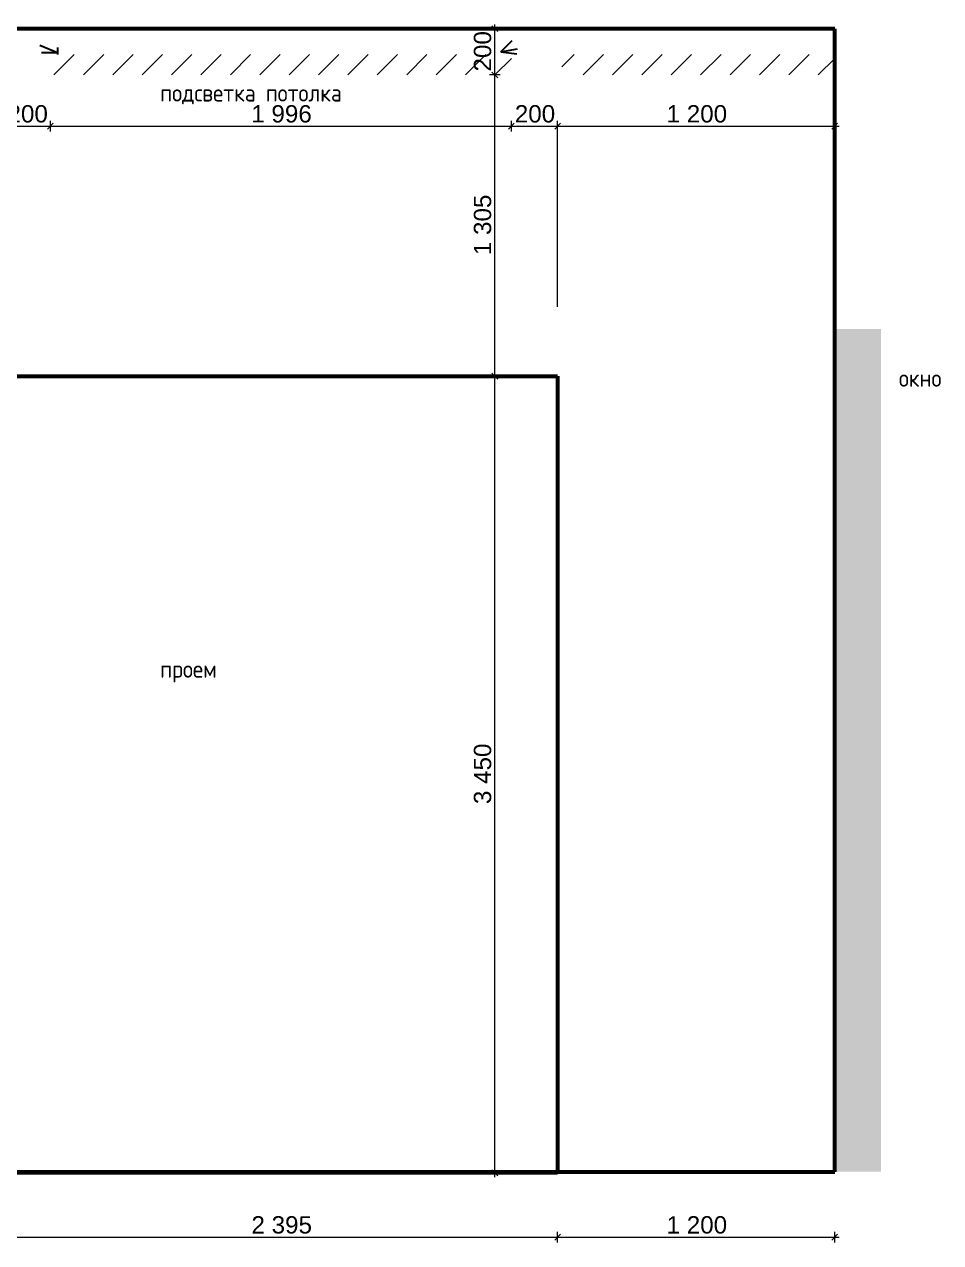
# Model space of a CAD drawing. Header units: millimetres. Extents: x 2336463 to 2579121, y 595385 to 778077.
# Drawn here: x 2479493 to 2483461, y 622725 to 628000 of the extents above; entities that cross this region are included whole.
import ezdxf

# ---------------------------------------------------------------- set-up
doc = ezdxf.new("R2010")
doc.units = ezdxf.units.MM
doc.header["$MEASUREMENT"] = 0
for name, color, linetype, lineweight, true_color in [('+возводимые стены_Ном._пера__242', 7, 'Continuous', 13, 0x1b55b5), ('+развертка_Ном._пера__242', 7, 'Continuous', 13, 0x1b55b5), ('1 Планировка размеры_Ном._пера__242', 7, 'Continuous', 13, 0x1b55b5), ('Интерьер - Мебель_Ном._пера__55', 7, 'Continuous', 30, 0xff0909)]:
    doc.layers.add(name, color=color, linetype=linetype, lineweight=lineweight, true_color=true_color)
doc.layers.add('+потолки_Ном._пера__101', color=252, linetype='Continuous', lineweight=5)
doc.layers.add('Интерьер - Мебель_Ном._пера__41', color=7, linetype='Continuous', lineweight=60)
doc.layers.add('1 Планировка размеры', color=7, linetype='Continuous')
doc.styles.add('СГЕНЕРИР_СТИЛЬ_1', font='arial.ttf')
doc.styles.add('СГЕНЕРИР_СТИЛЬ_4', font='isocp.shx')
doc.dimstyles.new('СГЕНЕРИР_СТИЛЬ__1', dxfattribs={"dimtxt": 75, "dimasz": 23.75, "dimexe": 0.18, "dimexo": 300, "dimgap": 0, "dimtad": 1, "dimtih": 1, "dimtoh": 1, "dimdec": 0, "dimzin": 0, "dimdsep": 46, "dimtxsty": 'СГЕНЕРИР_СТИЛЬ_1', "dimblk": 'ARROWHEAD_6', "dimblk1": 'ARROWHEAD_6', "dimblk2": 'ARROWHEAD_6', "dimcen": 0.09, "dimclrd": 256, "dimclre": 256, "dimclrt": 256, "dimazin": 0, "dimtfac": 1, "dimtdec": 4, "dimtmove": 0, "dimatfit": 3, "dimfxl": 0, "dimtolj": 1, "dimtzin": 0, "dimarcsym": 0})
doc.dimstyles.new('СГЕНЕРИР_СТИЛЬ__2', dxfattribs={"dimtxt": 75, "dimasz": 23.75, "dimexe": 0.18, "dimexo": 300, "dimgap": 0, "dimtad": 1, "dimdec": 0, "dimzin": 0, "dimdsep": 46, "dimtxsty": 'СГЕНЕРИР_СТИЛЬ_1', "dimblk": 'ARROWHEAD_6', "dimblk1": 'ARROWHEAD_6', "dimblk2": 'ARROWHEAD_6', "dimcen": 0.09, "dimclrd": 256, "dimclre": 256, "dimclrt": 256, "dimazin": 0, "dimtfac": 1, "dimtdec": 4, "dimtmove": 0, "dimatfit": 3, "dimfxl": 0, "dimtolj": 1, "dimtzin": 0, "dimarcsym": 0})
pattern_1 = [(45, (2086872.015, 585813.69), (-63.639609, 63.639609), [])]

# ---------------------------------------------------------------- blocks, each defined once
blk = doc.blocks.new('*D2206', base_point=(2086872, 585813.7))
at = {"layer": '1 Планировка размеры_Ном._пера__242', "color": 152, "linetype": 'Continuous', "lineweight": 13, "true_color": 0x1b55b5}
for p, q in [((2479407.1, 622724.7), (2479407.1, 622771.6)), ((2481802.1, 622724.7), (2481802.1, 622771.6)), ((2479419.6, 622760.7), (2479394.6, 622735.7)), ((2479407.1, 622748.2), (2481802.1, 622748.2)), ((2481814.6, 622760.7), (2481789.6, 622735.7))]:
    blk.add_line(p, q, dxfattribs=at)
at = {"layer": '1 Планировка размеры_Ном._пера__242', "color": 152, "lineweight": 13, "true_color": 0x1b55b5, "insert": (2480476.3, 622763.2), "char_height": 75, "attachment_point": 7, "style": 'СГЕНЕРИР_СТИЛЬ_1'}
blk.add_mtext('\\A1;{\\pql;\\fArial|b0|i0|c204|p38;2\xa0395}', dxfattribs=at)
blk = doc.blocks.new('ARROWHEAD_6')
at = {"color": 0, "linetype": 'Continuous', "lineweight": 0}
for p, q in [((0, 0), (-1, 0)), ((-0.5, -0.5), (0.5, 0.5))]:
    blk.add_line(p, q, dxfattribs=at)
blk = doc.blocks.new('*D2207', base_point=(2086872, 585813.7))
at = {"layer": '1 Планировка размеры_Ном._пера__242', "color": 152, "linetype": 'Continuous', "lineweight": 13, "true_color": 0x1b55b5}
for p, q in [((2481802.1, 622724.7), (2481802.1, 622771.6)), ((2483002.1, 622724.7), (2483002.1, 622771.6)), ((2481814.6, 622760.7), (2481789.6, 622735.7)), ((2481802.1, 622748.2), (2483002.1, 622748.2)), ((2482989.6, 622735.7), (2483014.6, 622760.7)), ((2483002.1, 622748.2), (2483020.8, 622748.2))]:
    blk.add_line(p, q, dxfattribs=at)
at = {"layer": '1 Планировка размеры_Ном._пера__242', "color": 152, "lineweight": 13, "true_color": 0x1b55b5, "insert": (2482273.8, 622763.2), "char_height": 75, "attachment_point": 7, "style": 'СГЕНЕРИР_СТИЛЬ_1'}
blk.add_mtext('\\A1;{\\pql;\\fArial|b0|i0|c204|p38;1\xa0200}', dxfattribs=at)
blk = doc.blocks.new('*D2232', base_point=(2086872, 585813.7))
at = {"layer": '1 Планировка размеры_Ном._пера__242', "color": 152, "linetype": 'Continuous', "lineweight": 13, "true_color": 0x1b55b5}
for p, q in [((2481553.7, 626476.9), (2481506.8, 626476.9)), ((2481517.8, 626489.4), (2481542.8, 626464.4)), ((2481530.3, 623026.9), (2481530.3, 626476.9)), ((2481517.8, 623039.4), (2481542.8, 623014.4)), ((2481553.7, 623026.9), (2481506.8, 623026.9)), ((2481530.3, 623008.2), (2481530.3, 623026.9))]:
    blk.add_line(p, q, dxfattribs=at)
at = {"layer": '1 Планировка размеры_Ном._пера__242', "color": 152, "lineweight": 13, "true_color": 0x1b55b5, "insert": (2481515.3, 624623.7), "char_height": 75, "attachment_point": 7, "rotation": 90, "style": 'СГЕНЕРИР_СТИЛЬ_1'}
blk.add_mtext('\\A1;{\\pql;\\fArial|b0|i0|c204|p38;3\xa0450}', dxfattribs=at)
blk = doc.blocks.new('*D2233', base_point=(2086872, 585813.7))
at = {"layer": '1 Планировка размеры_Ном._пера__242', "color": 152, "linetype": 'Continuous', "lineweight": 13, "true_color": 0x1b55b5}
for p, q in [((2481553.7, 627781.4), (2481506.8, 627781.4)), ((2481517.8, 627793.9), (2481542.8, 627768.9)), ((2481530.3, 626476.9), (2481530.3, 627781.4)), ((2481553.7, 626476.9), (2481506.8, 626476.9)), ((2481517.8, 626489.4), (2481542.8, 626464.4))]:
    blk.add_line(p, q, dxfattribs=at)
at = {"layer": '1 Планировка размеры_Ном._пера__242', "color": 152, "lineweight": 13, "true_color": 0x1b55b5, "insert": (2481515.3, 627000.9), "char_height": 75, "attachment_point": 7, "rotation": 90, "style": 'СГЕНЕРИР_СТИЛЬ_1'}
blk.add_mtext('\\A1;{\\pql;\\fArial|b0|i0|c204|p38;1\xa0305}', dxfattribs=at)
blk = doc.blocks.new('*D2234', base_point=(2086872, 585813.7))
at = {"layer": '1 Планировка размеры_Ном._пера__242', "color": 152, "linetype": 'Continuous', "lineweight": 13, "true_color": 0x1b55b5}
for p, q in [((2481542.8, 627968.9), (2481517.8, 627993.9)), ((2481530.3, 627981.4), (2481530.3, 628000.2)), ((2482702.1, 627981.4), (2481506.8, 627981.4)), ((2481530.3, 627781.4), (2481530.3, 627981.4)), ((2481553.7, 627781.4), (2481506.8, 627781.4)), ((2481517.8, 627793.9), (2481542.8, 627768.9))]:
    blk.add_line(p, q, dxfattribs=at)
at = {"layer": '1 Планировка размеры_Ном._пера__242', "color": 152, "lineweight": 13, "true_color": 0x1b55b5, "insert": (2481515.3, 627796.1), "char_height": 75, "attachment_point": 7, "rotation": 90, "style": 'СГЕНЕРИР_СТИЛЬ_1'}
blk.add_mtext('\\A1;{\\pql;\\fArial|b0|i0|c204|p38;200}', dxfattribs=at)
blk = doc.blocks.new('*D2235', base_point=(2086872, 585813.7))
at = {"layer": '1 Планировка размеры_Ном._пера__242', "color": 152, "linetype": 'Continuous', "lineweight": 13, "true_color": 0x1b55b5}
for p, q in [((2479405.3, 627535.9), (2479405.3, 627681.4)), ((2479417.8, 627571.8), (2479392.8, 627546.8)), ((2479618, 627571.8), (2479593, 627546.8)), ((2479605.5, 627535.9), (2479605.5, 627582.7)), ((2479386.6, 627559.3), (2479405.3, 627559.3)), ((2479405.3, 627559.3), (2479605.5, 627559.3))]:
    blk.add_line(p, q, dxfattribs=at)
at = {"layer": '1 Планировка размеры_Ном._пера__242', "color": 152, "lineweight": 13, "true_color": 0x1b55b5, "insert": (2479420, 627574.3), "char_height": 75, "attachment_point": 7, "style": 'СГЕНЕРИР_СТИЛЬ_1'}
blk.add_mtext('\\A1;{\\pql;\\fArial|b0|i0|c204|p38;200}', dxfattribs=at)
blk = doc.blocks.new('*D2236', base_point=(2086872, 585813.7))
at = {"layer": '1 Планировка размеры_Ном._пера__242', "color": 152, "linetype": 'Continuous', "lineweight": 13, "true_color": 0x1b55b5}
for p, q in [((2479618, 627571.8), (2479593, 627546.8)), ((2479605.5, 627535.9), (2479605.5, 627582.7)), ((2481614.3, 627571.8), (2481589.3, 627546.8)), ((2481601.8, 627535.9), (2481601.8, 627582.7)), ((2479605.5, 627559.3), (2481601.8, 627559.3))]:
    blk.add_line(p, q, dxfattribs=at)
at = {"layer": '1 Планировка размеры_Ном._пера__242', "color": 152, "lineweight": 13, "true_color": 0x1b55b5, "insert": (2480475.4, 627574.3), "char_height": 75, "attachment_point": 7, "style": 'СГЕНЕРИР_СТИЛЬ_1'}
blk.add_mtext('\\A1;{\\pql;\\fArial|b0|i0|c204|p38;1\xa0996}', dxfattribs=at)
blk = doc.blocks.new('*D2237', base_point=(2086872, 585813.7))
at = {"layer": '1 Планировка размеры_Ном._пера__242', "color": 152, "linetype": 'Continuous', "lineweight": 13, "true_color": 0x1b55b5}
for p, q in [((2481614.3, 627571.8), (2481589.3, 627546.8)), ((2481601.8, 627535.9), (2481601.8, 627582.7)), ((2481814.6, 627571.8), (2481789.6, 627546.8)), ((2481802.1, 626776.9), (2481802.1, 627582.7)), ((2481601.8, 627559.3), (2481802.1, 627559.3))]:
    blk.add_line(p, q, dxfattribs=at)
at = {"layer": '1 Планировка размеры_Ном._пера__242', "color": 152, "lineweight": 13, "true_color": 0x1b55b5, "insert": (2481616.6, 627574.3), "char_height": 75, "attachment_point": 7, "style": 'СГЕНЕРИР_СТИЛЬ_1'}
blk.add_mtext('\\A1;{\\pql;\\fArial|b0|i0|c204|p38;200}', dxfattribs=at)
blk = doc.blocks.new('*D2238', base_point=(2086872, 585813.7))
at = {"layer": '1 Планировка размеры_Ном._пера__242', "color": 152, "linetype": 'Continuous', "lineweight": 13, "true_color": 0x1b55b5}
for p, q in [((2481814.6, 627571.8), (2481789.6, 627546.8)), ((2481802.1, 626776.9), (2481802.1, 627582.7)), ((2482989.6, 627546.8), (2483014.6, 627571.8)), ((2483002.1, 627535.9), (2483002.1, 627582.7)), ((2481802.1, 627559.3), (2483002.1, 627559.3)), ((2483002.1, 627559.3), (2483020.8, 627559.3))]:
    blk.add_line(p, q, dxfattribs=at)
at = {"layer": '1 Планировка размеры_Ном._пера__242', "color": 152, "lineweight": 13, "true_color": 0x1b55b5, "insert": (2482273.8, 627574.3), "char_height": 75, "attachment_point": 7, "style": 'СГЕНЕРИР_СТИЛЬ_1'}
blk.add_mtext('\\A1;{\\pql;\\fArial|b0|i0|c204|p38;1\xa0200}', dxfattribs=at)

msp = doc.modelspace()

# ---------------------------------------------------------------- hatches: boundary and pattern name
at = {"layer": '+возводимые стены_Ном._пера__242', "linetype": 'Continuous', "lineweight": 13, "true_color": 0x1b55b5}
h = msp.add_hatch(dxfattribs=at)
h.set_pattern_fill('Блоки_Бетонные_Эффективные', color=152, style=0, pattern_type=2)
h.set_pattern_definition(pattern_1)
h.paths.add_polyline_path([(2479605.5, 627869.2), (2481601.8, 627869.2), (2481601.8, 627781.4), (2479605.5, 627781.4)])
h = msp.add_hatch(dxfattribs=at)
h.set_pattern_fill('Блоки_Бетонные_Эффективные', color=152, style=0, pattern_type=2)
h.set_pattern_definition(pattern_1)
h.paths.add_polyline_path([(2481820.6, 627869.5), (2483002.1, 627869.5), (2483002.1, 627781.4), (2481820.6, 627781.4)])
at = {"layer": '+потолки_Ном._пера__101', "linetype": 'Continuous', "lineweight": 5}
msp.add_hatch(color=252, dxfattribs=at).paths.add_polyline_path([(2483002.1, 623031.4), (2483202.1, 623031.4), (2483202.1, 626681.4), (2483002.1, 626681.4)])

# ---------------------------------------------------------------- linework, layer by layer
at = {"layer": 'Интерьер - Мебель_Ном._пера__41', "color": 7, "linetype": 'Continuous', "lineweight": 60}
for p, q in [((2483002.1, 627981.4), (2479407.1, 627981.4)), ((2483002.1, 623031.4), (2483002.1, 627981.4)), ((2479407.1, 626476.9), (2481802.1, 626476.9)), ((2481802.1, 626476.9), (2481802.1, 623026.9)), ((2479407.1, 623031.4), (2483002.1, 623031.4)), ((2481802.1, 623026.9), (2479407.1, 623026.9))]:
    msp.add_line(p, q, dxfattribs=at)
at = {"layer": 'Интерьер - Мебель_Ном._пера__55', "color": 1, "linetype": 'Continuous', "lineweight": 30, "true_color": 0xff0909}
for p, q in [((2479635.9, 627876.9), (2479560.1, 627908)), ((2479635.9, 627899.3), (2479635.9, 627869.2)), ((2481555.9, 627880.8), (2481605.9, 627930.8)), ((2481555.9, 627880.8), (2481628.3, 627893.9)), ((2479635.9, 627876.9), (2479567.4, 627876.9)), ((2481555.9, 627880.8), (2481625.7, 627872.9))]:
    msp.add_line(p, q, dxfattribs=at)

# ---------------------------------------------------------------- texts
at = {"layer": '+развертка_Ном._пера__242', "color": 152, "linetype": 'Continuous', "lineweight": 13, "true_color": 0x1b55b5, "char_height": 75, "attachment_point": 1, "style": 'СГЕНЕРИР_СТИЛЬ_4'}
for s, insert in [('\\A1;{\\pql;\\Fisocp.shx;подсветка потолка}', (2480080.6, 627741)), ('\\A1;{\\pql;\\Fisocp.shx;окно}', (2483279.7, 626506.1)), ('\\A1;{\\pql;\\Fisocp.shx;п\\Fisocp.shx;роем}', (2480080.6, 625246))]:
    msp.add_mtext(s, dxfattribs=dict(at, insert=insert))

# ---------------------------------------------------------------- dimensions: what is measured, and where the dimension line sits
at = {"layer": '1 Планировка размеры', "color": 152, "linetype": 'Continuous', "lineweight": 13, "true_color": 0x1b55b5}
for base, p1, p2, picture, middle in [((2481530.3, 627981.4), (2481601.8, 627781.4), (2483002.1, 627981.4), '*D2234', (2481477.8, 627881.8)), ((2481530.2781, 627781.4361), (2481802.0753, 626476.9013), (2481601.8225, 627781.4361), '*D2233', (2481477.7781, 627129.7638)), ((2481530.3, 626476.9), (2481802.1, 623026.9), (2481802.1, 626476.9), '*D2232', (2481477.8, 624752.5))]:
    dim = msp.add_linear_dim(base=base, p1=p1, p2=p2, angle=90, dimstyle='СГЕНЕРИР_СТИЛЬ__2', dxfattribs=at)
    dim.commit()
    dim.dimension.update_dxf_attribs({"geometry": picture, "text_midpoint": middle, "dimtype": 160, "text_rotation": 90})
for base, p1, p2, picture, middle in [((2479605.5, 627559.3), (2479405.3, 627981.4), (2479605.5, 627781.4), '*D2235', (2479505.8, 627611.8)), ((2481601.8, 627559.3), (2479605.5, 627781.4), (2481601.8, 627781.4), '*D2236', (2480604.3, 627611.8)), ((2481802.1, 627559.3), (2481601.8, 627781.4), (2481802.1, 626476.9), '*D2237', (2481702.3, 627611.8)), ((2483002.1, 627559.3), (2481802.1, 626476.9), (2483002.1, 627781.4), '*D2238', (2482402.7, 627611.8)), ((2481802.1, 622748.2), (2479407.1, 623031.4), (2481802.1, 623026.9), '*D2206', (2480605.2, 622800.7)), ((2483002.1, 622748.2), (2481802.1, 623026.9), (2483002.1, 623031.4), '*D2207', (2482402.7, 622800.7))]:
    dim = msp.add_linear_dim(base=base, p1=p1, p2=p2, dimstyle='СГЕНЕРИР_СТИЛЬ__1', dxfattribs=at)
    dim.commit()
    dim.dimension.update_dxf_attribs({"geometry": picture, "text_midpoint": middle, "dimtype": 160})

doc.saveas('drawing.dxf')
